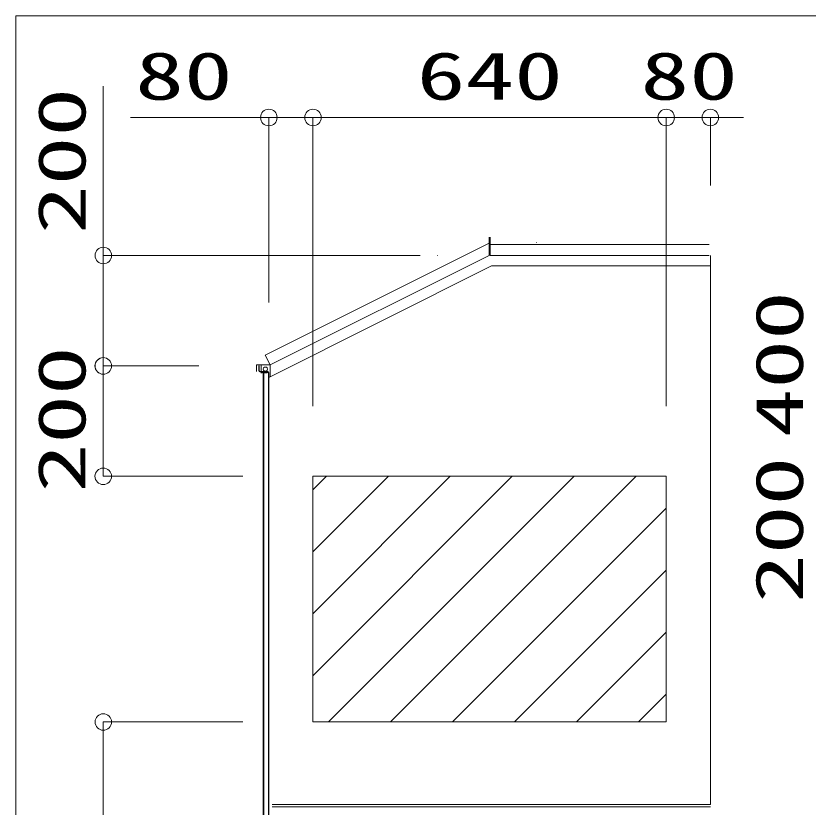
# Model space of a CAD drawing. Units: millimetres on the paper. Extents: x -305 to 305, y -152 to 152.
# Drawn here: x -157.5 to -128.79, y 56.07 to 84.73 of the extents above; entities that cross this region are included whole.
import ezdxf
from ezdxf.enums import TextEntityAlignment as Align

# ---------------------------------------------------------------- set-up
doc = ezdxf.new("R2010")
doc.units = ezdxf.units.MM
doc.layers.add('0-0_0', color=7, linetype='Continuous', lineweight=9)
doc.layers.add('0-1_VIEW0002', color=7, linetype='Continuous', lineweight=9)
doc.styles.add('ＭＳ ゴシック', font='')
doc.styles.get('ＭＳ ゴシック').set_extended_font_data('MS Gothic')

# ---------------------------------------------------------------- blocks, each defined once
blk = doc.blocks.new('_ORIGIN')
at = {"layer": '0-0_0'}
blk.add_line((0, 0), (-1, 0), dxfattribs=at)
blk.add_circle((0, 0), 0.5, dxfattribs=at)

msp = doc.modelspace()

# ---------------------------------------------------------------- linework, layer by layer
at = {"layer": '0-0_0'}
for p, q in [((-146.733, 60.831), (-139.511, 68.053)), ((-146.733, 63.076), (-141.756, 68.053)), ((-146.733, 65.321), (-144.001, 68.053)), ((-146.733, 67.567), (-146.246, 68.053)), ((-146.166, 59.153), (-137.266, 68.053)), ((-143.921, 59.153), (-135.021, 68.053)), ((-141.676, 59.153), (-133.933, 66.896)), ((-139.431, 59.153), (-133.933, 64.651)), ((-137.186, 59.153), (-133.933, 62.406)), ((-134.941, 59.153), (-133.933, 60.161))]:
    msp.add_line(p, q, dxfattribs=at)
at = {"layer": '0-1_VIEW0002'}
for p, q in [((-157.5, 84.735), (-157.5, 24.735)), ((-157.5, 84.735), (-97.5, 84.735)), ((-148.933, 81.053), (-149.533, 81.053)), ((-146.733, 81.053), (-148.333, 81.053)), ((-146.733, 70.593), (-146.733, 81.053)), ((-146.733, 70.593), (-146.733, 81.053)), ((-146.133, 81.053), (-145.533, 81.053)), ((-146.133, 81.053), (-134.533, 81.053)), ((-134.533, 81.053), (-135.133, 81.053)), ((-133.933, 70.593), (-133.933, 81.053)), ((-133.933, 81.053), (-132.333, 81.053)), ((-133.933, 70.593), (-133.933, 81.053)), ((-132.333, 78.593), (-132.333, 81.053)), ((-131.733, 81.053), (-131.133, 81.053)), ((-140.353, 76.713), (-140.353, 76.053)), ((-140.313, 76.713), (-140.313, 76.053)), ((-140.353, 76.5), (-148.462, 72.446)), ((-140.313, 76.453), (-132.373, 76.453)), ((-138.633, 76.523), (-138.623, 76.523)), ((-140.353, 76.053), (-148.283, 72.088)), ((-142.233, 76.053), (-142.223, 76.053)), ((-140.313, 76.053), (-132.373, 76.053)), ((-138.333, 76.053), (-138.323, 76.053)), ((-132.333, 76.053), (-132.333, 56.163)), ((-140.263, 75.673), (-148.333, 71.638)), ((-132.333, 75.673), (-140.263, 75.673)), ((-154.331, 72.653), (-154.331, 75.453)), ((-148.283, 72.088), (-148.462, 72.446)), ((-148.783, 72.088), (-148.783, 71.848)), ((-148.283, 72.088), (-148.783, 72.088)), ((-148.613, 71.788), (-148.613, 72.088)), ((-148.283, 72.088), (-148.283, 71.667)), ((-150.873, 72.053), (-154.332, 72.053)), ((-150.873, 72.053), (-154.331, 72.053)), ((-148.693, 72.053), (-148.693, 71.879)), ((-148.679, 72.053), (-148.693, 72.053)), ((-148.679, 72.053), (-148.679, 71.879)), ((-148.373, 71.853), (-148.653, 71.853)), ((-148.343, 71.839), (-148.653, 71.839)), ((-148.583, 71.818), (-148.543, 71.818)), ((-148.583, 71.818), (-148.583, 71.788)), ((-148.543, 71.788), (-148.543, 71.818)), ((-148.537, 71.839), (-148.537, 48.737)), ((-148.513, 71.803), (-148.513, 48.737)), ((-148.393, 71.803), (-148.513, 71.803)), ((-148.493, 72.008), (-148.423, 72.008)), ((-148.493, 71.868), (-148.423, 71.868)), ((-148.473, 71.788), (-148.473, 71.818)), ((-148.443, 71.788), (-148.443, 71.818)), ((-148.443, 71.818), (-148.333, 71.818)), ((-148.393, 71.839), (-148.393, 71.803)), ((-148.347, 71.813), (-148.347, 44.733)), ((-148.333, 71.818), (-148.333, 71.635)), ((-148.333, 71.813), (-148.333, 44.693)), ((-154.332, 68.653), (-154.332, 71.453)), ((-149.273, 68.053), (-154.332, 68.053)), ((-146.733, 68.053), (-146.733, 59.153)), ((-146.733, 68.053), (-133.933, 68.053)), ((-133.933, 68.053), (-133.933, 59.153)), ((-149.273, 59.153), (-154.331, 59.153)), ((-146.733, 59.153), (-133.933, 59.153)), ((-154.331, 58.553), (-154.331, 36.653))]:
    msp.add_line(p, q, dxfattribs=at)
at = {"layer": '0-1_VIEW0002', "color": 6}
for p, q in [((-148.213, 56.163), (-132.333, 56.163)), ((-148.213, 56.083), (-132.333, 56.083))]:
    msp.add_line(p, q, dxfattribs=at)
at = {"layer": '0-1_VIEW0002'}
for points in [[(-142.853, 76.053), (-154.331, 76.053), (-154.331, 82.182)], [(-148.333, 74.353), (-148.333, 81.053), (-153.347, 81.053)], [(-148.513, 71.788), (-148.513, 71.818), (-148.473, 71.818)]]:
    msp.add_lwpolyline(points, dxfattribs=at)
for centre, radius, start, end in [((-148.653, 71.879), 0.04, 180, 270), ((-148.653, 71.879), 0.026, 180, 270), ((-148.452, 71.938), 0.0812, 120.5102, 239.4898), ((-148.464, 71.938), 0.0812, 300.5102, 59.4898), ((-148.373, 71.813), 0.04, 360, 90), ((-148.373, 71.813), 0.026, 360, 90)]:
    msp.add_arc(centre, radius, start, end, dxfattribs=at)

# ---------------------------------------------------------------- block references
at = {"layer": '0-1_VIEW0002', "xscale": 0.6, "yscale": 0.6}
for p in [(-148.333, 81.053), (-133.933, 81.053), (-133.933, 81.053)]:
    msp.add_blockref('_ORIGIN', p, dxfattribs=at)
for p, rotation in [((-146.733, 81.053), 180), ((-146.733, 81.053), 180), ((-132.333, 81.053), 180), ((-154.331, 76.053), 90), ((-154.331, 72.053), 270), ((-154.332, 72.053), 90), ((-154.332, 68.053), 270), ((-154.331, 59.153), 90)]:
    msp.add_blockref('_ORIGIN', p, dxfattribs=dict(at, rotation=rotation))

# ---------------------------------------------------------------- texts
at = {"layer": '0-1_VIEW0002', "style": 'ＭＳ ゴシック', "width": 1.5}
for s, p in [('80', (-153.174, 81.178)), ('640', (-142.974, 81.178)), ('80', (-134.865, 81.178))]:
    msp.add_text(s, height=1.73, dxfattribs=at).set_placement(p, align=Align.BOTTOM_LEFT)
for s, p in [('200', (-154.456, 76.83)), ('400', (-128.457, 69.463)), ('200', (-154.457, 67.467)), ('200', (-128.457, 63.467))]:
    msp.add_text(s, height=1.73, rotation=90, dxfattribs=at).set_placement(p, align=Align.BOTTOM_LEFT)

doc.saveas('drawing.dxf')
